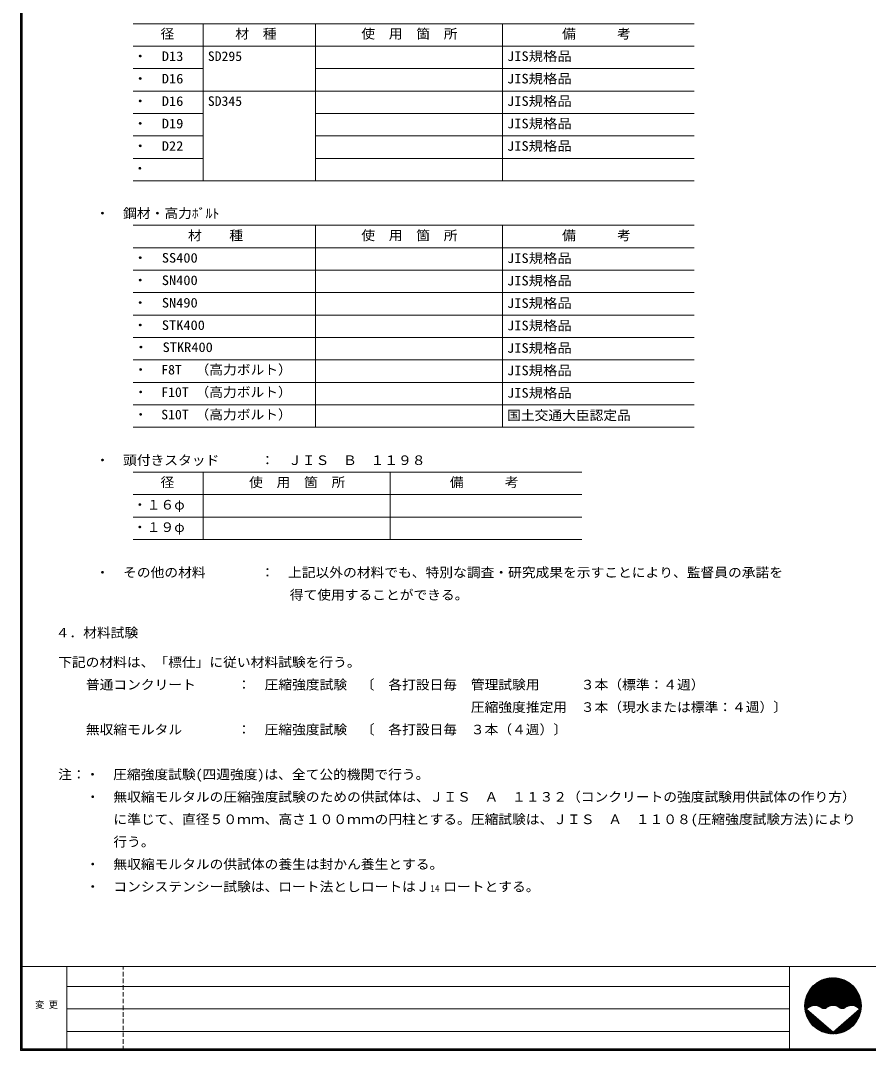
# Model space of a CAD drawing. Units: millimetres, scale not verified. Extents: x -4005 to 4005, y -2770 to 2770.
# Drawn here: x -4005 to -1739, y -2770 to -17 of the extents above; entities that cross this region are included whole.
import ezdxf
from ezdxf.enums import TextEntityAlignment as Align

# ---------------------------------------------------------------- set-up
doc = ezdxf.new("R2010")
doc.units = ezdxf.units.MM
doc.header["$LTSCALE"] = 10
doc.linetypes.add('DASHED1', pattern=[1.8, 1.2, -0.6])
for name, color, linetype, lineweight in [('1-1_寸法', 7, 'Continuous', 13), ('1-A_符号', 3, 'Continuous', 18), ('F-1_Layer241', 2, 'Continuous', 18), ('F-9_Layer249', 5, 'Continuous', 25)]:
    doc.layers.add(name, color=color, linetype=linetype, lineweight=lineweight)
doc.layers.add('1-F_補助線', color=3, linetype='Continuous')
doc.styles.add('ＭＳ ゴシック', font='')
doc.styles.get('ＭＳ ゴシック').set_extended_font_data('MS Gothic')

msp = doc.modelspace()

# ---------------------------------------------------------------- linework, layer by layer
at = {"layer": '1-1_寸法', "color": 2, "lineweight": 18}
for p, q in [((-4005, -2770), (4005, -2770)), ((-4003, -2768), (4003, -2768)), ((4001, -2766), (-4001, -2766))]:
    msp.add_line(p, q, dxfattribs=at)
at = {"layer": '1-A_符号'}
for p, q in [((-3704.53, -25.27), (-2204.53, -25.27)), ((-3517.03, -25.27), (-3517.03, -445.27)), ((-3217.03, -25.27), (-3217.03, -445.27)), ((-2717.03, -25.27), (-2717.03, -445.27)), ((-3704.53, -85.27), (-2204.53, -85.27)), ((-3704.53, -145.27), (-3517.03, -145.27)), ((-3217.03, -145.27), (-2204.53, -145.27)), ((-3704.53, -205.27), (-2204.53, -205.27)), ((-3704.53, -265.27), (-3517.03, -265.27)), ((-3217.03, -265.27), (-2204.53, -265.27)), ((-3704.53, -325.27), (-3517.03, -325.27)), ((-3217.03, -325.27), (-2204.53, -325.27)), ((-3704.53, -385.27), (-3517.03, -385.27)), ((-3217.03, -385.27), (-2204.53, -385.27)), ((-3704.53, -445.27), (-2204.53, -445.27)), ((-3704.53, -564.29), (-2204.53, -564.29)), ((-3217.03, -564.29), (-3217.03, -1104.29)), ((-2717.03, -564.29), (-2717.03, -1104.29)), ((-3704.53, -624.29), (-2204.53, -624.29)), ((-3704.53, -684.29), (-2204.53, -684.29)), ((-3704.53, -744.29), (-2204.53, -744.29)), ((-3704.53, -804.29), (-2204.53, -804.29)), ((-3704.53, -864.29), (-2204.53, -864.29)), ((-3704.53, -924.29), (-2204.53, -924.29)), ((-3704.53, -984.29), (-2204.53, -984.29)), ((-3704.53, -1044.29), (-2204.53, -1044.29)), ((-3704.53, -1044.29), (-2204.53, -1044.29)), ((-3704.53, -1104.29), (-2204.53, -1104.29)), ((-3704.53, -1224.29), (-2504.53, -1224.29)), ((-3517.03, -1224.29), (-3517.03, -1404.29)), ((-3017.03, -1224.29), (-3017.03, -1404.29)), ((-3704.53, -1284.29), (-2504.53, -1284.29)), ((-3704.53, -1344.29), (-2504.53, -1344.29)), ((-3704.53, -1404.29), (-2504.53, -1404.29))]:
    msp.add_line(p, q, dxfattribs=at)
at = {"layer": 'F-1_Layer241'}
for p, q in [((-4005, -2770), (-4005, 2770)), ((-4003, -2768), (-4003, 2768)), ((-4001, -2766), (-4001, 2766))]:
    msp.add_line(p, q, dxfattribs=at)
at = {"layer": 'F-9_Layer249', "color": 7, "lineweight": 13}
for p, q in [((-3914.99, -2545.84), (-4005, -2545.84)), ((-3914.99, -2545.84), (4005, -2545.84)), ((-3881, -2770), (-3881, -2545.84)), ((-1949.21, -2770), (-1949.21, -2545.84)), ((-3881, -2599.12), (-2087.5, -2599.12)), ((-2087.5, -2599.12), (-1997.49, -2599.12)), ((-1997.49, -2599.12), (-1949.21, -2599.12)), ((-3881, -2659.12), (-2087.5, -2659.12)), ((-2087.5, -2659.12), (-1997.49, -2659.12)), ((-1997.49, -2659.12), (-1949.21, -2659.12)), ((-3881, -2719.12), (-2087.5, -2719.12)), ((-1997.49, -2719.12), (-2087.5, -2719.12)), ((-1997.49, -2719.12), (-1949.21, -2719.12)), ((4005, -2770), (-4005, -2770)), ((4005, -2770), (-4005, -2770))]:
    msp.add_line(p, q, dxfattribs=at)
at = {"layer": 'F-9_Layer249', "color": 7, "linetype": 'DASHED1', "lineweight": 13}
msp.add_line((-3731, -2770), (-3731, -2545.84), dxfattribs=at)
at = {"layer": 'F-9_Layer249'}
for p, q in [((-1908.21, -2650.93), (-1833.12, -2575.84)), ((-1908.19, -2649.5), (-1834.55, -2575.85)), ((-1908.19, -2652.33), (-1831.72, -2575.86)), ((-1908.15, -2648.05), (-1836, -2575.89)), ((-1908.15, -2653.7), (-1830.34, -2575.9)), ((-1908.09, -2655.05), (-1828.99, -2575.96)), ((-1908.08, -2646.56), (-1837.48, -2575.96)), ((-1908, -2656.38), (-1827.67, -2576.05)), ((-1907.98, -2645.05), (-1839, -2576.07)), ((-1907.89, -2657.69), (-1826.36, -2576.16)), ((-1907.85, -2643.5), (-1840.55, -2576.2)), ((-1907.76, -2658.97), (-1825.08, -2576.28)), ((-1907.67, -2641.91), (-1842.14, -2576.38)), ((-1907.62, -2660.24), (-1823.81, -2576.43)), ((-1907.46, -2640.28), (-1843.77, -2576.59)), ((-1907.45, -2661.48), (-1822.56, -2576.6)), ((-1907.26, -2662.71), (-1821.34, -2576.79)), ((-1907.2, -2638.61), (-1845.44, -2576.85)), ((-1906.9, -2636.89), (-1847.16, -2577.15)), ((-1906.54, -2635.12), (-1848.93, -2577.51)), ((-1906.12, -2633.29), (-1850.76, -2577.92)), ((-1905.64, -2631.39), (-1852.66, -2578.41)), ((-1905.08, -2629.42), (-1854.63, -2578.97)), ((-1904.44, -2627.36), (-1856.69, -2579.61)), ((-1903.68, -2625.19), (-1858.85, -2580.36)), ((-1902.81, -2622.9), (-1861.14, -2581.24)), ((-1901.78, -2620.46), (-1863.59, -2582.27)), ((-1900.54, -2617.81), (-1866.24, -2583.51)), ((-1899.02, -2614.87), (-1869.18, -2585.03)), ((-1897.19, -2654.06), (-1820.13, -2576.99)), ((-1897.06, -2611.5), (-1872.55, -2586.99)), ((-1894.21, -2652.49), (-1818.93, -2577.21)), ((-1891.84, -2651.53), (-1817.76, -2577.45)), ((-1889.79, -2650.89), (-1816.6, -2577.7)), ((-1887.93, -2650.45), (-1815.45, -2577.97)), ((-1886.22, -2650.16), (-1814.32, -2578.26)), ((-1884.63, -2649.98), (-1813.21, -2578.56)), ((-1883.12, -2649.88), (-1812.11, -2578.87)), ((-1881.69, -2649.87), (-1811.02, -2579.2)), ((-1880.33, -2649.92), (-1809.95, -2579.54)), ((-1879.02, -2650.03), (-1808.89, -2579.89)), ((-1877.77, -2650.19), (-1807.84, -2580.26)), ((-1876.56, -2650.4), (-1806.81, -2580.64)), ((-1875.4, -2650.65), (-1805.78, -2581.03)), ((-1874.27, -2650.94), (-1804.78, -2581.44)), ((-1873.18, -2651.26), (-1803.78, -2581.86)), ((-1872.13, -2651.62), (-1802.79, -2582.29)), ((-1871.11, -2652.01), (-1801.82, -2582.73)), ((-1870.12, -2652.44), (-1800.86, -2583.18)), ((-1869.16, -2652.89), (-1799.91, -2583.64)), ((-1868.22, -2653.37), (-1798.97, -2584.11)), ((-1867.32, -2653.88), (-1798.04, -2584.6)), ((-1866.44, -2654.42), (-1797.12, -2585.1)), ((-1865.59, -2654.98), (-1796.21, -2585.6)), ((-1864.72, -2655.53), (-1795.31, -2586.12)), ((-1863.8, -2656.02), (-1794.43, -2586.65)), ((-1862.82, -2656.46), (-1793.55, -2587.18)), ((-1861.77, -2656.82), (-1792.68, -2587.73)), ((-1894.27, -2607.29), (-1876.76, -2589.78)), ((-1887.69, -2599.3), (-1884.75, -2596.36)), ((-1860.65, -2657.12), (-1791.83, -2588.29)), ((-1859.45, -2657.33), (-1790.98, -2588.86)), ((-1858.14, -2657.43), (-1790.14, -2589.44)), ((-1856.7, -2657.41), (-1789.32, -2590.02)), ((-1855.08, -2657.2), (-1788.5, -2590.62)), ((-1853.17, -2656.71), (-1787.69, -2591.23)), ((-1850.57, -2655.52), (-1786.9, -2591.85)), ((-1846.92, -2653.28), (-1786.11, -2592.47)), ((-1844.26, -2652.04), (-1785.33, -2593.11)), ((-1842.04, -2651.23), (-1784.56, -2593.76)), ((-1840.08, -2650.69), (-1783.81, -2594.41)), ((-1838.29, -2650.31), (-1783.06, -2595.08)), ((-1836.64, -2650.07), (-1782.32, -2595.75)), ((-1835.08, -2649.93), (-1781.59, -2596.43)), ((-1833.61, -2649.87), (-1780.86, -2597.13)), ((-1832.21, -2649.88), (-1780.15, -2597.83)), ((-1830.87, -2649.96), (-1779.45, -2598.54)), ((-1829.59, -2650.09), (-1778.76, -2599.26)), ((-1828.35, -2650.27), (-1778.08, -2599.99)), ((-1827.16, -2650.5), (-1777.4, -2600.73)), ((-1826.02, -2650.76), (-1776.74, -2601.48)), ((-1824.91, -2651.07), (-1776.08, -2602.24)), ((-1823.83, -2651.41), (-1775.44, -2603.01)), ((-1822.79, -2651.78), (-1774.8, -2603.79)), ((-1821.78, -2652.19), (-1774.17, -2604.58)), ((-1820.81, -2652.63), (-1773.56, -2605.38)), ((-1819.86, -2653.09), (-1772.95, -2606.18)), ((-1818.94, -2653.58), (-1772.35, -2607)), ((-1818.04, -2654.1), (-1771.77, -2607.83)), ((-1817.18, -2654.65), (-1771.19, -2608.66)), ((-1816.33, -2655.22), (-1770.62, -2609.51)), ((-1815.44, -2655.75), (-1770.06, -2610.37)), ((-1814.5, -2656.21), (-1769.52, -2611.24)), ((-1813.49, -2656.62), (-1768.98, -2612.11)), ((-1812.41, -2656.96), (-1768.45, -2613)), ((-1811.26, -2657.22), (-1767.94, -2613.9)), ((-1810.01, -2657.39), (-1767.43, -2614.81)), ((-1808.65, -2657.44), (-1766.94, -2615.72)), ((-1807.15, -2657.35), (-1766.45, -2616.65)), ((-1805.42, -2657.04), (-1765.98, -2617.6)), ((-1803.31, -2656.34), (-1765.52, -2618.55)), ((-1799.97, -2654.41), (-1765.06, -2619.51)), ((-1796.82, -2652.68), (-1764.62, -2620.48)), ((-1794.38, -2651.66), (-1764.2, -2621.47)), ((-1792.29, -2650.98), (-1763.78, -2622.47)), ((-1790.41, -2650.51), (-1763.38, -2623.48)), ((-1788.68, -2650.2), (-1762.98, -2624.5)), ((-1787.07, -2650), (-1762.6, -2625.54)), ((-1785.55, -2649.89), (-1762.24, -2626.58)), ((-1784.11, -2649.87), (-1761.88, -2627.64)), ((-1782.74, -2649.91), (-1761.54, -2628.72)), ((-1781.42, -2650.01), (-1761.22, -2629.81)), ((-1780.16, -2650.16), (-1760.9, -2630.91)), ((-1778.95, -2650.36), (-1760.61, -2632.02)), ((-1777.77, -2650.61), (-1760.32, -2633.15)), ((-1776.64, -2650.89), (-1760.05, -2634.3)), ((-1775.55, -2651.21), (-1759.8, -2635.46)), ((-1774.49, -2651.56), (-1759.56, -2636.64)), ((-1773.46, -2651.95), (-1759.34, -2637.83)), ((-1772.47, -2652.37), (-1759.14, -2639.04)), ((-1771.5, -2652.82), (-1758.96, -2640.27)), ((-1770.57, -2653.3), (-1758.79, -2641.52)), ((-1769.66, -2653.8), (-1758.64, -2642.78)), ((-1907.06, -2663.92), (-1903.58, -2660.44)), ((-1906.84, -2665.12), (-1902.82, -2661.1)), ((-1906.6, -2666.29), (-1902.07, -2661.76)), ((-1906.34, -2667.45), (-1901.31, -2662.42)), ((-1906.07, -2668.6), (-1900.55, -2663.08)), ((-1905.79, -2669.73), (-1899.8, -2663.73)), ((-1905.49, -2670.84), (-1899.04, -2664.39)), ((-1905.18, -2671.94), (-1898.28, -2665.05)), ((-1904.85, -2673.03), (-1897.53, -2665.71)), ((-1904.51, -2674.1), (-1896.77, -2666.36)), ((-1904.15, -2675.16), (-1896.01, -2667.02)), ((-1903.79, -2676.21), (-1895.26, -2667.68)), ((-1903.41, -2677.24), (-1894.5, -2668.34)), ((-1903.01, -2678.26), (-1893.75, -2669)), ((-1902.61, -2679.27), (-1892.99, -2669.65)), ((-1902.19, -2680.27), (-1892.23, -2670.31)), ((-1828.84, -2725.71), (-1768.49, -2665.36)), ((-1827.32, -2725.61), (-1758.44, -2656.72)), ((-1825.77, -2725.47), (-1758.58, -2658.28)), ((-1824.18, -2725.3), (-1758.75, -2659.87)), ((-1822.55, -2725.08), (-1758.97, -2661.5)), ((-1820.88, -2724.82), (-1759.23, -2663.17)), ((-1819.16, -2724.51), (-1759.53, -2664.89)), ((-1817.38, -2724.15), (-1759.89, -2666.67)), ((-1815.55, -2723.73), (-1760.31, -2668.5)), ((-1768.77, -2654.33), (-1758.51, -2644.07)), ((-1767.92, -2654.89), (-1758.41, -2645.38)), ((-1767.09, -2655.47), (-1758.32, -2646.71)), ((-1766.28, -2656.08), (-1758.26, -2648.06)), ((-1765.5, -2656.71), (-1758.22, -2649.43)), ((-1764.74, -2657.37), (-1758.21, -2650.84)), ((-1764.01, -2658.05), (-1758.22, -2652.26)), ((-1763.3, -2658.76), (-1758.26, -2653.72)), ((-1762.62, -2659.49), (-1758.33, -2655.21)), ((-1901.76, -2681.26), (-1891.48, -2670.97)), ((-1901.32, -2682.23), (-1890.72, -2671.63)), ((-1900.87, -2683.19), (-1889.96, -2672.28)), ((-1900.41, -2684.14), (-1889.21, -2672.94)), ((-1899.93, -2685.08), (-1888.45, -2673.6)), ((-1899.45, -2686.01), (-1887.69, -2674.26)), ((-1898.95, -2686.93), (-1886.94, -2674.92)), ((-1898.45, -2687.84), (-1886.18, -2675.57)), ((-1897.93, -2688.74), (-1885.42, -2676.23)), ((-1897.4, -2689.62), (-1884.67, -2676.89)), ((-1896.86, -2690.5), (-1883.91, -2677.55)), ((-1896.32, -2691.37), (-1883.16, -2678.2)), ((-1895.76, -2692.22), (-1882.4, -2678.86)), ((-1895.19, -2693.07), (-1881.64, -2679.52)), ((-1894.61, -2693.9), (-1880.89, -2680.18)), ((-1894.02, -2694.73), (-1880.13, -2680.84)), ((-1893.43, -2695.55), (-1879.37, -2681.49)), ((-1892.82, -2696.35), (-1878.62, -2682.15)), ((-1892.2, -2697.15), (-1877.86, -2682.81)), ((-1891.58, -2697.94), (-1877.1, -2683.47)), ((-1890.94, -2698.72), (-1876.35, -2684.12)), ((-1890.29, -2699.48), (-1875.59, -2684.78)), ((-1889.64, -2700.24), (-1874.84, -2685.44)), ((-1888.97, -2700.99), (-1874.08, -2686.1)), ((-1888.3, -2701.73), (-1873.32, -2686.76)), ((-1887.61, -2702.46), (-1872.57, -2687.41)), ((-1886.92, -2703.18), (-1871.81, -2688.07)), ((-1886.22, -2703.9), (-1871.05, -2688.73)), ((-1885.51, -2704.6), (-1870.3, -2689.39)), ((-1884.79, -2705.29), (-1869.54, -2690.04)), ((-1884.05, -2705.97), (-1868.78, -2690.7)), ((-1883.31, -2706.65), (-1868.03, -2691.36)), ((-1882.56, -2707.31), (-1867.27, -2692.02)), ((-1881.8, -2707.97), (-1866.51, -2692.68)), ((-1881.04, -2708.61), (-1865.76, -2693.33)), ((-1880.26, -2709.25), (-1865, -2693.99)), ((-1879.47, -2709.87), (-1864.25, -2694.65)), ((-1878.67, -2710.49), (-1863.49, -2695.31)), ((-1877.86, -2711.1), (-1862.73, -2695.97)), ((-1877.05, -2711.69), (-1861.98, -2696.62)), ((-1876.22, -2712.28), (-1861.22, -2697.28)), ((-1833.21, -2725.84), (-1801.04, -2693.67)), ((-1831.78, -2725.83), (-1790.19, -2684.23)), ((-1830.33, -2725.79), (-1779.34, -2674.8)), ((-1813.65, -2723.25), (-1760.8, -2670.4)), ((-1811.67, -2722.68), (-1761.37, -2672.38)), ((-1809.6, -2722.03), (-1762.02, -2674.45)), ((-1807.43, -2721.27), (-1762.77, -2676.62)), ((-1805.13, -2720.39), (-1763.66, -2678.92)), ((-1802.67, -2719.35), (-1764.7, -2681.37)), ((-1800.01, -2718.1), (-1765.95, -2684.04)), ((-1797.05, -2716.55), (-1767.49, -2686.99)), ((-1793.65, -2714.56), (-1769.49, -2690.4)), ((-1789.37, -2711.7), (-1772.35, -2694.68)), ((-1875.38, -2712.86), (-1860.46, -2697.94)), ((-1874.54, -2713.43), (-1859.71, -2698.6)), ((-1873.68, -2713.98), (-1858.95, -2699.25)), ((-1872.81, -2714.53), (-1858.19, -2699.91)), ((-1871.94, -2715.07), (-1857.44, -2700.57)), ((-1871.05, -2715.6), (-1856.68, -2701.23)), ((-1870.15, -2716.11), (-1855.92, -2701.89)), ((-1869.24, -2716.62), (-1855.17, -2702.54)), ((-1868.32, -2717.11), (-1854.41, -2703.2)), ((-1867.39, -2717.6), (-1853.66, -2703.86)), ((-1866.45, -2718.07), (-1852.9, -2704.52)), ((-1865.5, -2718.53), (-1852.14, -2705.17)), ((-1864.54, -2718.98), (-1851.39, -2705.83)), ((-1863.56, -2719.42), (-1850.63, -2706.49)), ((-1862.58, -2719.85), (-1849.87, -2707.15)), ((-1861.58, -2720.27), (-1849.12, -2707.81)), ((-1860.57, -2720.67), (-1848.36, -2708.46)), ((-1859.55, -2721.06), (-1847.6, -2709.12)), ((-1858.51, -2721.44), (-1846.85, -2709.78)), ((-1857.47, -2721.81), (-1846.09, -2710.44)), ((-1856.4, -2722.16), (-1845.34, -2711.09)), ((-1855.33, -2722.5), (-1844.58, -2711.75)), ((-1854.24, -2722.83), (-1843.82, -2712.41)), ((-1853.14, -2723.14), (-1843.07, -2713.07)), ((-1852.03, -2723.44), (-1842.31, -2713.73)), ((-1850.9, -2723.73), (-1841.55, -2714.38)), ((-1849.75, -2723.99), (-1840.8, -2715.04)), ((-1848.59, -2724.25), (-1840.04, -2715.7)), ((-1847.41, -2724.48), (-1839.28, -2716.36)), ((-1846.22, -2724.7), (-1838.53, -2717.01)), ((-1845.01, -2724.91), (-1837.77, -2717.67)), ((-1843.78, -2725.09), (-1837.01, -2718.33)), ((-1842.53, -2725.26), (-1836.26, -2718.99)), ((-1841.26, -2725.41), (-1835.5, -2719.65)), ((-1839.98, -2725.54), (-1834.75, -2720.3)), ((-1838.67, -2725.64), (-1833.99, -2720.96)), ((-1837.34, -2725.73), (-1833.23, -2721.62)), ((-1835.99, -2725.79), (-1822.73, -2712.53)), ((-1834.61, -2725.83), (-1811.88, -2703.1))]:
    msp.add_line(p, q, dxfattribs=at)
msp.add_lwpolyline([(-1904.18, -2659.92), (-1833.21, -2721.64), (-1762.23, -2659.92)], dxfattribs=at)
msp.add_circle((-1833.21, -2650.84), 75, dxfattribs=at)
for centre, radius, start, end in [((-1882.11, -2679.12), 29.25, 54.9904, 138.98872), ((-1857.66, -2643.42), 14.03, 236.8522, 305.66466), ((-1833.21, -2679.12), 29.25, 54.9904, 123.80286), ((-1808.76, -2643.42), 14.03, 236.8522, 305.66466), ((-1784.31, -2679.12), 29.25, 41.01126, 123.80286)]:
    msp.add_arc(centre, radius, start, end, dxfattribs=at)

# ---------------------------------------------------------------- texts
at = {"layer": '1-1_寸法', "color": 3, "style": 'ＭＳ ゴシック', "width": 1.05}
for s, p in [('・\u3000その他の材料\u3000\u3000\u3000\u3000：\u3000上記以外の材料でも、特別な調査・研究成果を示すことにより、監督員の承諾を', (-3804.53, -1512.77)), ('得て使用することができる。', (-3285.53, -1572.77)), ('４．材料試験', (-3911.21, -1673.83)), ('普通コンクリート\u3000\u3000\u3000：\u3000圧縮強度試験\u3000〔\u3000各打設日毎\u3000管理試験用\u3000\u3000\u3000３本（標準：４週）', (-3830.53, -1812.77)), ('\u3000\u3000\u3000\u3000\u3000\u3000\u3000\u3000\u3000\u3000\u3000\u3000\u3000\u3000\u3000\u3000\u3000\u3000\u3000\u3000\u3000\u3000\u3000\u3000\u3000\u3000\u3000\u3000圧縮強度推定用\u3000３本（現水または標準：４週）〕', (-3830.53, -1872.77)), ('無収縮モルタル\u3000\u3000\u3000\u3000：\u3000圧縮強度試験\u3000〔\u3000各打設日毎\u3000３本（４週）〕', (-3830.53, -1932.77)), ('注：・\u3000圧縮強度試験(四週強度)は、全て公的機関で行う。', (-3904.53, -2052.77)), ('・\u3000無収縮モルタルの圧縮強度試験のための供試体は、ＪＩＳ\u3000Ａ\u3000１１３２（コンクリートの強度試験用供試体の作り方）', (-3830.53, -2112.77)), ('\u3000\u3000に準じて、直径５０ｍｍ、高さ１００ｍｍの円柱とする。圧縮試験は、ＪＩＳ\u3000Ａ\u3000１１０８(圧縮強度試験方法)により', (-3830.53, -2172.77)), ('\u3000\u3000行う。', (-3830.53, -2232.77)), ('・\u3000無収縮モルタルの供試体の養生は封かん養生とする。', (-3830.53, -2292.77)), ('・\u3000コンシステンシー試験は、ロート法としロートはＪ\u3000ロートとする。', (-3830.53, -2352.77))]:
    msp.add_text(s, height=25.66, dxfattribs=at).set_placement(p, align=Align.BOTTOM_LEFT)
at = {"layer": '1-1_寸法', "color": 4, "style": 'ＭＳ ゴシック'}
msp.add_text('14', height=18.33, dxfattribs=at).set_placement((-2909.98, -2351.85), align=Align.BOTTOM_LEFT)
at = {"layer": '1-A_符号', "style": 'ＭＳ ゴシック'}
for s, width, p in [('\u3000\u3000径', 1.05, (-3704.53, -72.77)), ('\u3000\u3000材\u3000種', 1.05, (-3504.53, -72.77)), ('\u3000\u3000\u3000使\u3000用\u3000箇\u3000所', 1.05, (-3204.53, -72.77)), ('\u3000\u3000\u3000\u3000備\u3000\u3000\u3000考', 1.05, (-2704.53, -72.77)), ('・\u3000D13', 1.1, (-3704.53, -132.77)), ('SD295', 1.05, (-3504.53, -132.77)), ('JIS規格品', 1.1, (-2704.53, -132.77)), ('・\u3000D16', 1.1, (-3704.53, -192.77)), ('JIS規格品', 1.1, (-2704.53, -192.77)), ('・\u3000D16', 1.1, (-3704.53, -252.77)), ('SD345', 1.05, (-3504.53, -252.77)), ('JIS規格品', 1.1, (-2704.53, -252.77)), ('・\u3000D19', 1.1, (-3704.53, -312.77)), ('JIS規格品', 1.1, (-2704.53, -312.77)), ('・\u3000D22', 1.1, (-3704.53, -372.77)), ('JIS規格品', 1.1, (-2704.53, -372.77)), ('・\u3000', 1.05, (-3704.53, -432.77)), ('・\u3000鋼材・高力ﾎﾞﾙﾄ\u3000\u3000\u3000', 1.05, (-3804.53, -552.77)), ('\u3000\u3000\u3000\u3000材\u3000\u3000種', 1.05, (-3704.53, -611.79)), ('\u3000\u3000\u3000使\u3000用\u3000箇\u3000所', 1.05, (-3204.53, -611.79)), ('\u3000\u3000\u3000\u3000備\u3000\u3000\u3000考', 1.05, (-2704.53, -611.79)), ('・\u3000SS400', 1.1, (-3704.53, -671.79)), ('JIS規格品', 1.1, (-2704.53, -672.77)), ('・\u3000SN400', 1.1, (-3704.53, -731.79)), ('JIS規格品', 1.1, (-2704.53, -732.77)), ('・\u3000SN490', 1.1, (-3704.53, -791.79)), ('JIS規格品', 1.1, (-2704.53, -792.77)), ('・\u3000STK400', 1.1, (-3704.53, -851.79)), ('JIS規格品', 1.1, (-2704.53, -852.77)), ('・\u3000STKR400', 1.1, (-3702.53, -910.77)), ('JIS規格品', 1.1, (-2704.53, -912.77)), ('・\u3000F8T\u3000（高力ボルト）', 1.05, (-3702.53, -970.77)), ('JIS規格品', 1.1, (-2704.53, -972.77)), ('・\u3000F10T （高力ボルト）', 1.05, (-3702.53, -1030.77)), ('JIS規格品', 1.1, (-2704.53, -1032.77)), ('・\u3000S10T （高力ボルト）', 1.05, (-3702.53, -1090.77)), ('国土交通大臣認定品', 1.05, (-2704.53, -1092.77)), ('・\u3000頭付きスタッド\u3000\u3000\u3000：\u3000ＪＩＳ\u3000Ｂ\u3000１１９８', 1.05, (-3804.53, -1212.77)), ('\u3000\u3000径', 1.05, (-3704.53, -1271.79)), ('\u3000\u3000\u3000使\u3000用\u3000箇\u3000所', 1.05, (-3504.53, -1271.79)), ('\u3000\u3000\u3000\u3000備\u3000\u3000\u3000考', 1.05, (-3004.53, -1271.79)), ('・１６φ', 1.05, (-3704.53, -1331.79)), ('・１９φ', 1.05, (-3704.53, -1391.79))]:
    msp.add_text(s, height=25.66, dxfattribs=dict(at, width=width)).set_placement(p, align=Align.BOTTOM_LEFT)
at = {"layer": '1-F_補助線', "style": 'ＭＳ ゴシック', "width": 1.05}
msp.add_text('下記の材料は、「標仕」に従い材料試験を行う。', height=25.66, dxfattribs=at).set_placement((-3904.53, -1752.77), align=Align.BOTTOM_LEFT)
at = {"layer": 'F-9_Layer249', "color": 7, "style": 'ＭＳ ゴシック', "width": 0.95}
msp.add_text('変 更', height=18.33, dxfattribs=at).set_placement((-3966, -2662.34), align=Align.BOTTOM_LEFT)

doc.saveas('drawing.dxf')
